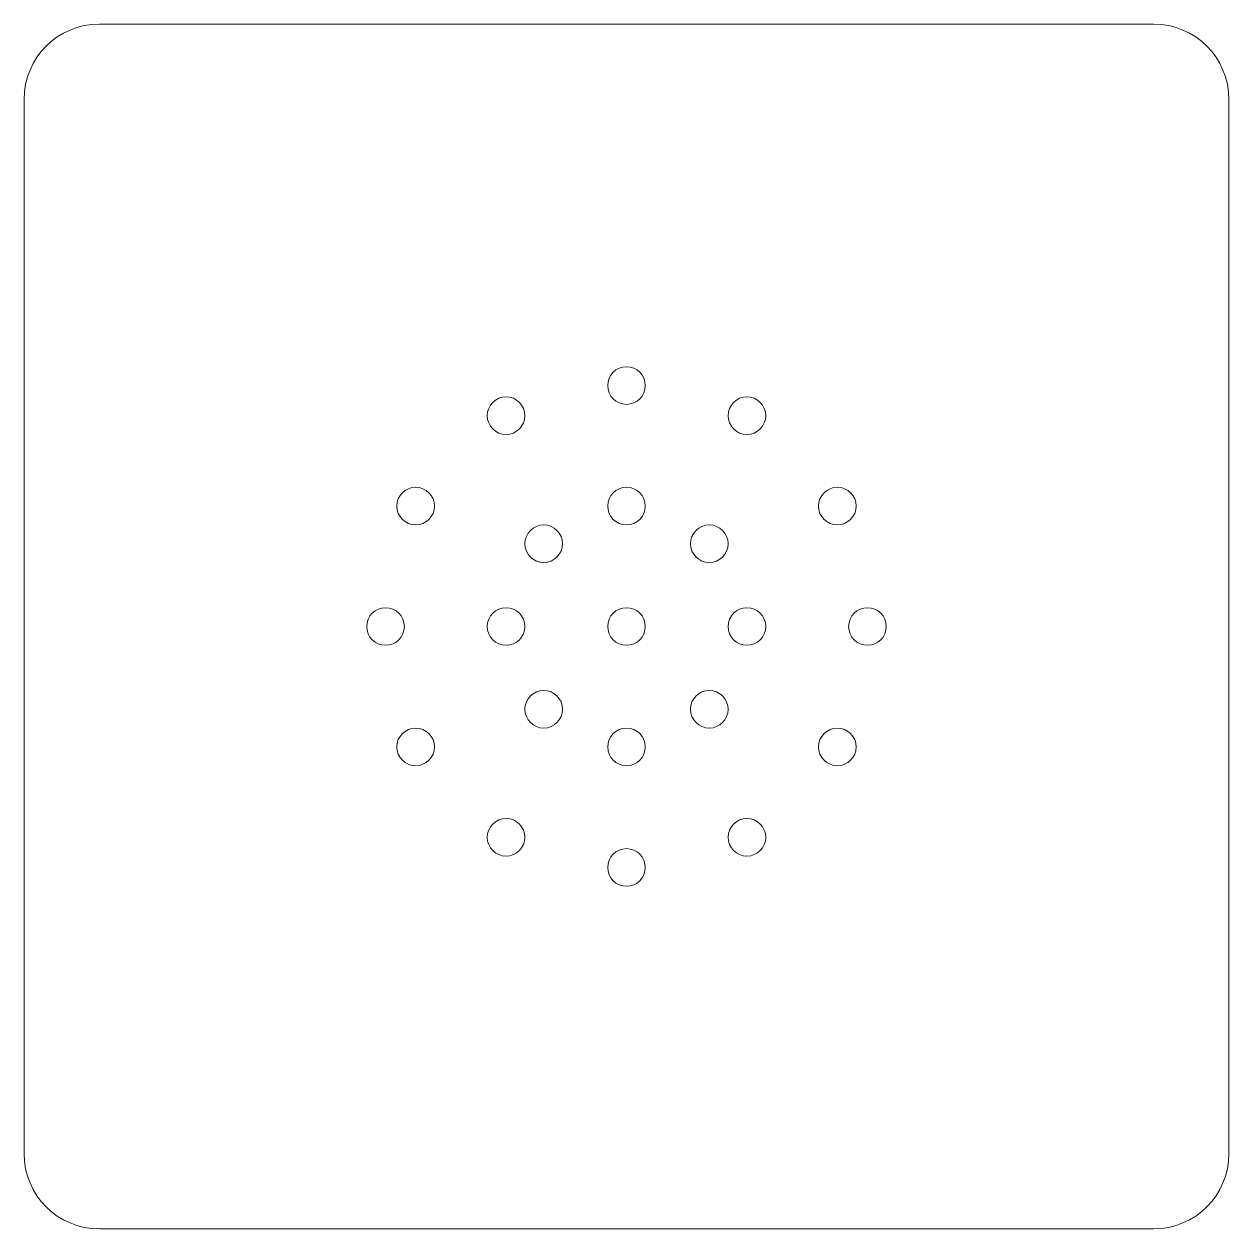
# Model space of a CAD drawing. Header units: inches. Extents: x 300 to 400, y -177 to 73.
# Drawn here: x 354.68 to 362.68, y -139.02 to -131.02 of the extents above; entities that cross this region are included whole.
import ezdxf

# ---------------------------------------------------------------- set-up
doc = ezdxf.new("R2010")
doc.units = ezdxf.units.IN
doc.header["$MEASUREMENT"] = 0
doc.layers.add('ScoreBone', color=5, linetype='Continuous')

msp = doc.modelspace()

# ---------------------------------------------------------------- linework, layer by layer
at = {"layer": 'ScoreBone', "lineweight": 5}
for points in [[(354.6818, -131.5182), (354.6818, -131.2419), (354.9054, -131.0182), (355.1818, -131.0182)], [(355.1818, -131.0182), (355.1818, -131.0182), (362.1818, -131.0182), (362.1818, -131.0182)], [(362.1818, -131.0182), (362.4582, -131.0182), (362.6818, -131.2419), (362.6818, -131.5182)], [(354.6818, -138.5182), (354.6818, -138.5182), (354.6818, -131.5182), (354.6818, -131.5182)], [(362.6818, -131.5182), (362.6818, -131.5182), (362.6818, -138.5182), (362.6818, -138.5182)], [(355.1818, -139.0182), (354.9054, -139.0182), (354.6818, -138.7946), (354.6818, -138.5182)], [(362.6818, -138.5182), (362.6818, -138.7946), (362.4582, -139.0182), (362.1818, -139.0182)], [(362.1818, -139.0182), (362.1818, -139.0182), (355.1818, -139.0182), (355.1818, -139.0182)]]:
    msp.add_open_spline(points, degree=3, dxfattribs=at)
for points in [[(358.8068, -133.4181), (358.8068, -133.487), (358.7511, -133.5431), (358.6818, -133.5431), (358.6125, -133.5431), (358.5568, -133.487), (358.5568, -133.4181), (358.5568, -133.3493), (358.6125, -133.2931), (358.6818, -133.2931), (358.7511, -133.2931), (358.8068, -133.3493), (358.8068, -133.4181)], [(358.007, -133.6183), (358.007, -133.6872), (357.9508, -133.7433), (357.882, -133.7433), (357.8127, -133.7433), (357.757, -133.6872), (357.757, -133.6183), (357.757, -133.5495), (357.8127, -133.4933), (357.882, -133.4933), (357.9508, -133.4933), (358.007, -133.5495), (358.007, -133.6183)], [(359.6066, -133.6183), (359.6066, -133.6872), (359.5509, -133.7433), (359.4816, -133.7433), (359.4128, -133.7433), (359.3566, -133.6872), (359.3566, -133.6183), (359.3566, -133.5495), (359.4128, -133.4933), (359.4816, -133.4933), (359.5509, -133.4933), (359.6066, -133.5495), (359.6066, -133.6183)], [(357.4069, -134.2184), (357.4069, -134.2873), (357.3507, -134.3434), (357.2819, -134.3434), (357.2131, -134.3434), (357.1569, -134.2873), (357.1569, -134.2184), (357.1569, -134.1491), (357.2131, -134.0934), (357.2819, -134.0934), (357.3507, -134.0934), (357.4069, -134.1491), (357.4069, -134.2184)], [(358.8068, -134.2184), (358.8068, -134.2873), (358.7511, -134.3434), (358.6818, -134.3434), (358.6125, -134.3434), (358.5568, -134.2873), (358.5568, -134.2184), (358.5568, -134.1491), (358.6125, -134.0934), (358.6818, -134.0934), (358.7511, -134.0934), (358.8068, -134.1491), (358.8068, -134.2184)], [(360.2067, -134.2184), (360.2067, -134.2873), (360.1506, -134.3434), (360.0817, -134.3434), (360.0129, -134.3434), (359.9567, -134.2873), (359.9567, -134.2184), (359.9567, -134.1491), (360.0129, -134.0934), (360.0817, -134.0934), (360.1506, -134.0934), (360.2067, -134.1491), (360.2067, -134.2184)], [(358.257, -134.4684), (358.257, -134.5373), (358.2008, -134.5934), (358.132, -134.5934), (358.0627, -134.5934), (358.007, -134.5373), (358.007, -134.4684), (358.007, -134.3991), (358.0627, -134.3434), (358.132, -134.3434), (358.2008, -134.3434), (358.257, -134.3991), (358.257, -134.4684)], [(359.3566, -134.4684), (359.3566, -134.5373), (359.3009, -134.5934), (359.2316, -134.5934), (359.1628, -134.5934), (359.1066, -134.5373), (359.1066, -134.4684), (359.1066, -134.3991), (359.1628, -134.3434), (359.2316, -134.3434), (359.3009, -134.3434), (359.3566, -134.3991), (359.3566, -134.4684)], [(357.2067, -135.0182), (357.2067, -135.0876), (357.1506, -135.1432), (357.0817, -135.1432), (357.0129, -135.1432), (356.9567, -135.0876), (356.9567, -135.0182), (356.9567, -134.9489), (357.0129, -134.8932), (357.0817, -134.8932), (357.1506, -134.8932), (357.2067, -134.9489), (357.2067, -135.0182)], [(358.007, -135.0182), (358.007, -135.0876), (357.9508, -135.1432), (357.882, -135.1432), (357.8127, -135.1432), (357.757, -135.0876), (357.757, -135.0182), (357.757, -134.9489), (357.8127, -134.8932), (357.882, -134.8932), (357.9508, -134.8932), (358.007, -134.9489), (358.007, -135.0182)], [(358.8068, -135.0182), (358.8068, -135.0876), (358.7511, -135.1432), (358.6818, -135.1432), (358.6125, -135.1432), (358.5568, -135.0876), (358.5568, -135.0182), (358.5568, -134.9489), (358.6125, -134.8932), (358.6818, -134.8932), (358.7511, -134.8932), (358.8068, -134.9489), (358.8068, -135.0182)], [(359.6066, -135.0182), (359.6066, -135.0876), (359.5509, -135.1432), (359.4816, -135.1432), (359.4128, -135.1432), (359.3566, -135.0876), (359.3566, -135.0182), (359.3566, -134.9489), (359.4128, -134.8932), (359.4816, -134.8932), (359.5509, -134.8932), (359.6066, -134.9489), (359.6066, -135.0182)], [(360.4069, -135.0182), (360.4069, -135.0876), (360.3507, -135.1432), (360.2819, -135.1432), (360.2131, -135.1432), (360.1569, -135.0876), (360.1569, -135.0182), (360.1569, -134.9489), (360.2131, -134.8932), (360.2819, -134.8932), (360.3507, -134.8932), (360.4069, -134.9489), (360.4069, -135.0182)], [(358.257, -135.568), (358.257, -135.6374), (358.2008, -135.693), (358.132, -135.693), (358.0627, -135.693), (358.007, -135.6374), (358.007, -135.568), (358.007, -135.4992), (358.0627, -135.443), (358.132, -135.443), (358.2008, -135.443), (358.257, -135.4992), (358.257, -135.568)], [(359.3566, -135.568), (359.3566, -135.6374), (359.3009, -135.693), (359.2316, -135.693), (359.1628, -135.693), (359.1066, -135.6374), (359.1066, -135.568), (359.1066, -135.4992), (359.1628, -135.443), (359.2316, -135.443), (359.3009, -135.443), (359.3566, -135.4992), (359.3566, -135.568)], [(357.4069, -135.818), (357.4069, -135.8874), (357.3507, -135.943), (357.2819, -135.943), (357.2131, -135.943), (357.1569, -135.8874), (357.1569, -135.818), (357.1569, -135.7492), (357.2131, -135.693), (357.2819, -135.693), (357.3507, -135.693), (357.4069, -135.7492), (357.4069, -135.818)], [(358.8068, -135.818), (358.8068, -135.8874), (358.7511, -135.943), (358.6818, -135.943), (358.6125, -135.943), (358.5568, -135.8874), (358.5568, -135.818), (358.5568, -135.7492), (358.6125, -135.693), (358.6818, -135.693), (358.7511, -135.693), (358.8068, -135.7492), (358.8068, -135.818)], [(360.2067, -135.818), (360.2067, -135.8874), (360.1506, -135.943), (360.0817, -135.943), (360.0129, -135.943), (359.9567, -135.8874), (359.9567, -135.818), (359.9567, -135.7492), (360.0129, -135.693), (360.0817, -135.693), (360.1506, -135.693), (360.2067, -135.7492), (360.2067, -135.818)], [(358.007, -136.4181), (358.007, -136.487), (357.9508, -136.5431), (357.882, -136.5431), (357.8127, -136.5431), (357.757, -136.487), (357.757, -136.4181), (357.757, -136.3493), (357.8127, -136.2931), (357.882, -136.2931), (357.9508, -136.2931), (358.007, -136.3493), (358.007, -136.4181)], [(359.6066, -136.4181), (359.6066, -136.487), (359.5509, -136.5431), (359.4816, -136.5431), (359.4128, -136.5431), (359.3566, -136.487), (359.3566, -136.4181), (359.3566, -136.3493), (359.4128, -136.2931), (359.4816, -136.2931), (359.5509, -136.2931), (359.6066, -136.3493), (359.6066, -136.4181)], [(358.8068, -136.6183), (358.8068, -136.6872), (358.7511, -136.7433), (358.6818, -136.7433), (358.6125, -136.7433), (358.5568, -136.6872), (358.5568, -136.6183), (358.5568, -136.5495), (358.6125, -136.4933), (358.6818, -136.4933), (358.7511, -136.4933), (358.8068, -136.5495), (358.8068, -136.6183)]]:
    msp.add_open_spline(points, degree=3, knots=[0, 0, 0, 0, 1, 1, 1, 2, 2, 2, 3, 3, 3, 4, 4, 4, 4], dxfattribs=at)

doc.saveas('drawing.dxf')
